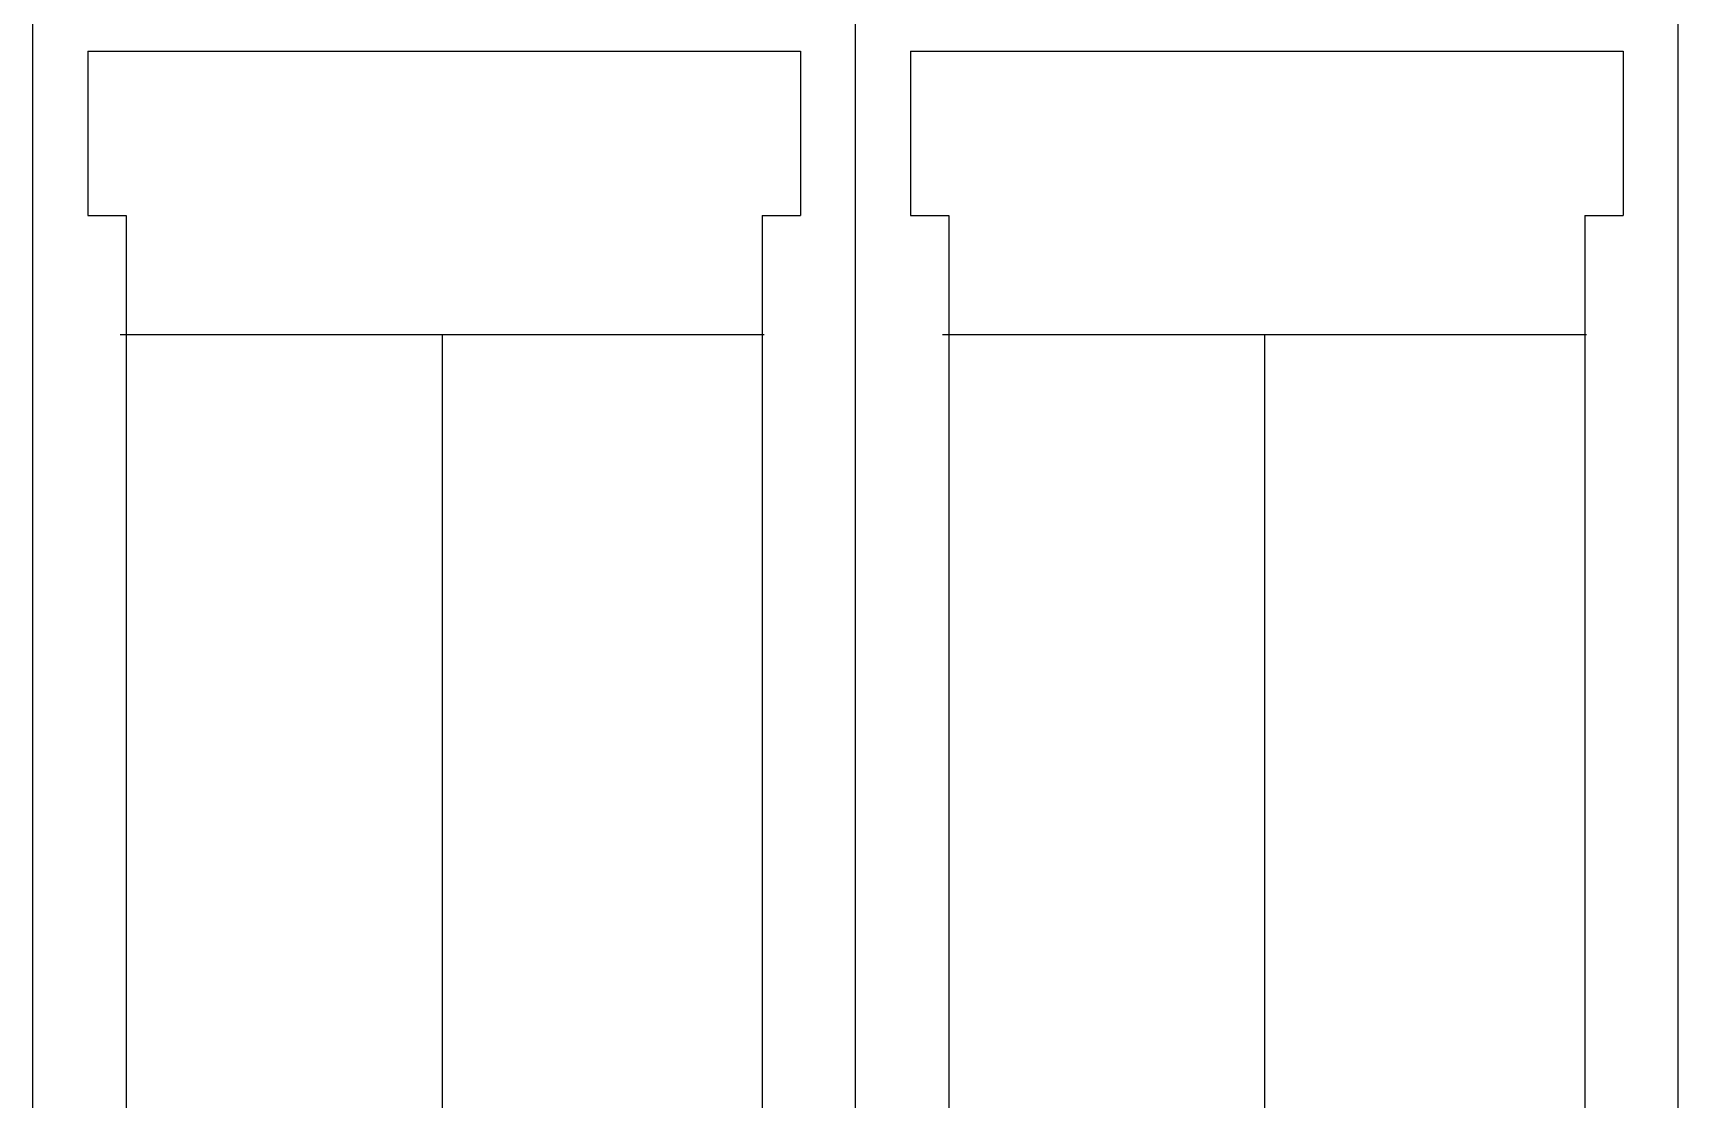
# Model space of a CAD drawing. Extents: x 10 to 622, y -523 to 292.
# Drawn here: x 279.28 to 285.35, y 111.53 to 115.46 of the extents above; entities that cross this region are included whole.
import ezdxf

# ---------------------------------------------------------------- set-up
doc = ezdxf.new("R2010")
doc.units = 0
doc.header["$LTSCALE"] = 5
doc.header["$MEASUREMENT"] = 0
doc.layers.get('0').update_dxf_attribs({"linetype": 'CONTINUOUS'})

msp = doc.modelspace()

# ---------------------------------------------------------------- linework, layer by layer
at = {"color": 7, "linetype": 'Continuous'}
for p, q in [((279.2797, 91.5843), (279.2797, 118.1094)), ((279.2797, 101.4856), (279.2797, 118.1094)), ((279.2797, 91.5843), (279.2797, 118.1094)), ((279.2797, 101.4856), (279.2797, 118.1094)), ((282.3169, 91.5843), (282.3169, 118.1094)), ((282.3169, 101.4856), (282.3169, 118.1094)), ((282.3169, 91.5843), (282.3169, 118.1094)), ((282.3169, 101.4856), (282.3169, 118.1094)), ((285.3541, 91.5843), (285.3541, 118.1094)), ((285.3541, 101.4856), (285.3541, 118.1094)), ((285.3541, 91.5843), (285.3541, 118.1094)), ((285.3541, 95.3587), (285.3541, 118.1094)), ((285.3541, 95.3587), (285.3541, 118.1094)), ((279.4822, 115.3961), (279.4822, 114.7887)), ((279.4822, 115.3961), (282.1144, 115.3961)), ((282.1144, 115.3961), (282.1144, 114.7887)), ((282.5194, 115.3961), (282.5194, 114.7887)), ((282.5194, 115.3961), (285.1516, 115.3961)), ((285.1516, 115.3961), (285.1516, 114.7887)), ((279.4822, 114.7887), (279.6239, 114.7887)), ((279.6239, 114.7887), (279.6239, 105.0696)), ((281.9727, 114.7887), (281.9727, 105.0696)), ((281.9727, 114.7887), (282.1144, 114.7887)), ((282.5194, 114.7887), (282.6611, 114.7887)), ((282.6611, 114.7887), (282.6611, 105.0696)), ((285.0099, 114.7887), (285.0099, 105.0696)), ((285.0099, 114.7887), (285.1516, 114.7887)), ((279.6014, 114.3499), (281.9792, 114.3499)), ((280.7903, 114.3499), (280.7903, 105.0696)), ((282.6386, 114.3499), (285.0164, 114.3499)), ((283.8275, 114.3499), (283.8275, 105.0696))]:
    msp.add_line(p, q, dxfattribs=at)

doc.saveas('drawing.dxf')
